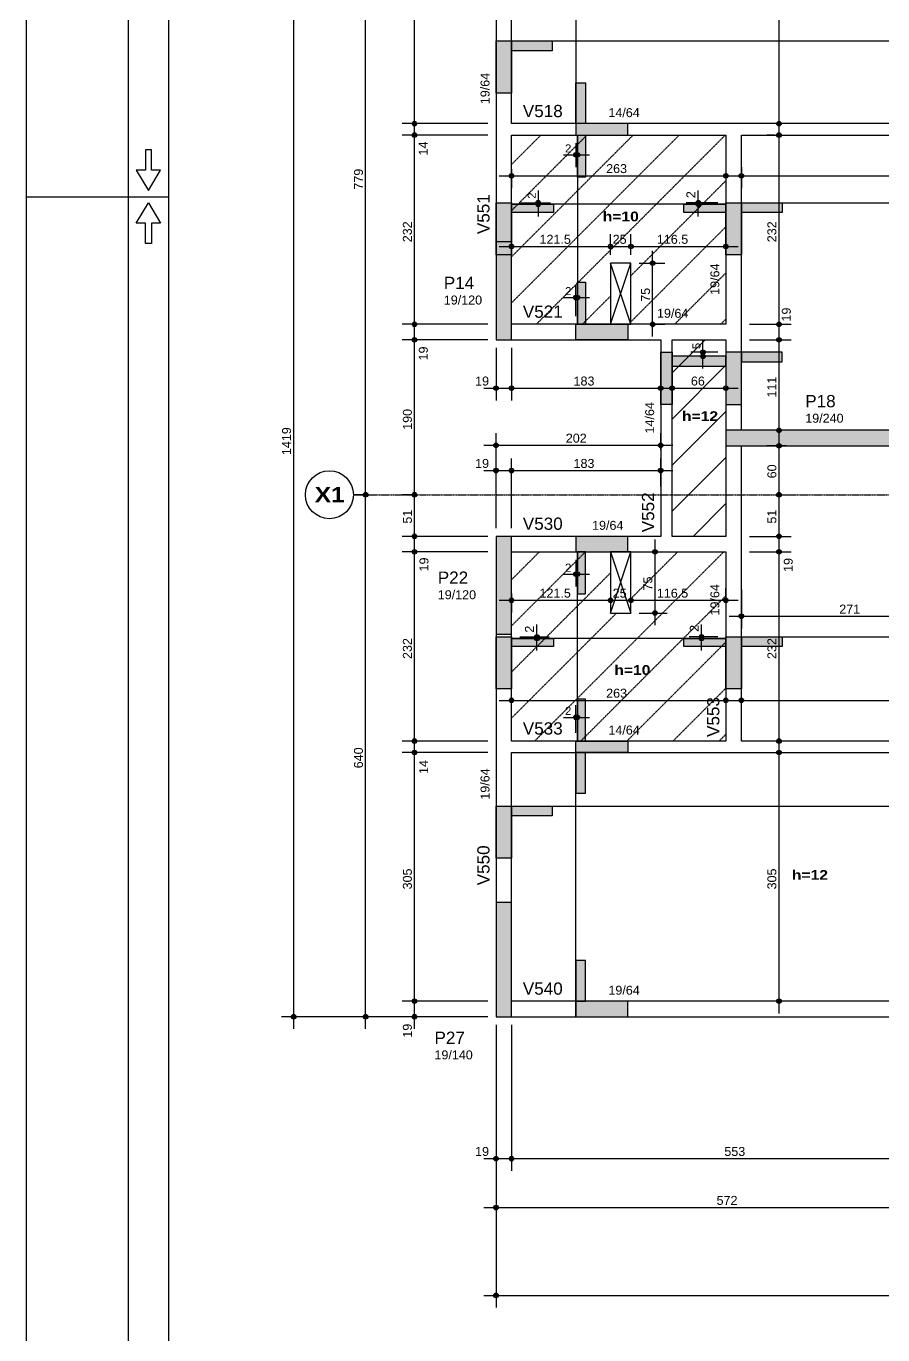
# Model space of a CAD drawing. Extents: x 0 to 7795, y 0 to 4205.
# Drawn here: x 0 to 1051, y 1577 to 3182 of the extents above; entities that cross this region are included whole.
import ezdxf

# ---------------------------------------------------------------- set-up
doc = ezdxf.new("R2010")
doc.units = 0
doc.header["$MEASUREMENT"] = 0
doc.linetypes.add('ESTILO_TQS_0001', pattern=[1, 0.7, -0.3])
doc.linetypes.add('ESTILO_TQS_0007', pattern=[2.1, 1.5, -0.2, 0.2, -0.2])
for name, color, linetype in [('MTH-179', 1, 'CONTINUOUS'), ('MTH-230', 1, 'CONTINUOUS'), ('MTH-COTAS7', 31, 'CONTINUOUS'), ('MTH-DIM-PILAR', 3, 'CONTINUOUS'), ('MTH-DIM-VIGA', 3, 'CONTINUOUS'), ('MTH-EIXO-214', 4, 'CONTINUOUS'), ('MTH-EIXO-215', 1, 'CONTINUOUS'), ('MTH-FACE-VIGA', 7, 'CONTINUOUS'), ('MTH-LINHA-SEÇÃO', 16, 'CONTINUOUS'), ('MTH-MARGEM', 5, 'CONTINUOUS'), ('MTH-PILAR-SEGUE', 5, 'CONTINUOUS'), ('MTH-SIMB_COTA', 3, 'CONTINUOUS'), ('MTH-SOMBRA21', 150, 'CONTINUOUS'), ('MTH-SOMBRA25', 253, 'CONTINUOUS'), ('MTH-TIT1-VIGA', 5, 'CONTINUOUS'), ('MTH-TRACEJADO-216', 1, 'CONTINUOUS'), ('MTH-TXT-NEGRITO', 5, 'CONTINUOUS')]:
    doc.layers.add(name, color=color, linetype=linetype)
doc.styles.add('TQS_ARIAL', font='arial.ttf')
doc.styles.add('TQS_ARIAL_BLACK', font='ariblk.ttf')

msp = doc.modelspace()

# ---------------------------------------------------------------- linework, layer by layer
at = {"layer": 'MTH-179', "linetype": 'Continuous'}
for p, q in [((0.004008, 4204.998269), (0.004008, -0.002219)), ((125.004016, 4204.998269), (125.004016, -0.002219)), ((0.004008, 2972.497781), (175.004008, 2972.497781))]:
    msp.add_line(p, q, dxfattribs=at)
for points in [[(150.004008, 2979.997781), (165.004008, 3004.997781), (153.754008, 3004.997781), (153.754008, 3029.997781), (146.254008, 3029.997781), (146.254008, 3004.997781), (135.004008, 3004.997781), (150.004008, 2979.997781)], [(150.004008, 2964.997781), (165.004008, 2939.997781), (153.754008, 2939.997781), (153.754008, 2914.997781), (146.254008, 2914.997781), (146.254008, 2939.997781), (135.004008, 2939.997781), (150.004008, 2964.997781)]]:
    msp.add_lwpolyline(points, dxfattribs=at)
at = {"layer": 'MTH-230', "linetype": 'Continuous'}
for p, q in [((717.011355, 2816.135497), (742.011369, 2891.135495)), ((742.011369, 2816.135497), (717.011355, 2891.135495)), ((717.011301, 2537.135601), (742.011301, 2462.135601)), ((717.011301, 2462.135601), (742.011301, 2537.135601))]:
    msp.add_line(p, q, dxfattribs=at)
msp.add_circle((372.092488, 2607.135465), 29.418879, dxfattribs=at)
at = {"layer": 'MTH-COTAS7', "linetype": 'Continuous'}
for p, q in [((328.265627, 1952.135502), (328.265627, 3401.1355)), ((416.511366, 2592.135465), (416.511366, 3401.1355)), ((476.511366, 3047.1355), (476.511366, 3382.135501)), ((923.725846, 3047.1355), (923.725846, 3382.135501)), ((476.511366, 3033.1355), (476.511366, 3077.1355)), ((566.511366, 3062.1355), (461.511366, 3062.1355)), ((566.511366, 3062.1355), (461.511366, 3062.1355)), ((476.511366, 2801.135501), (476.511366, 3063.1355)), ((930.829423, 3062.1355), (908.725846, 3062.1355)), ((923.725846, 2801.135501), (923.725846, 3063.1355)), ((566.511366, 3048.1355), (461.511366, 3048.1355)), ((566.511366, 3048.1355), (461.511366, 3048.1355)), ((674.386366, 3038.1355), (674.386366, 3008.854269)), ((676.386366, 3038.1355), (676.386366, 3008.854269)), ((918.511368, 3048.1355), (908.725846, 3048.1355)), ((659.386366, 3023.854269), (691.386366, 3023.854269)), ((595.511366, 3006.466869), (595.511366, 2983.232143)), ((858.51137, 3005.209208), (858.51137, 2983.232143)), ((877.51137, 3008.911184), (877.51137, 2983.232143)), ((580.511366, 2998.232143), (873.51137, 2998.232143)), ((862.51137, 2998.232143), (1271.506838, 2998.232143)), ((628.256364, 2980.230509), (628.256364, 2948.230509)), ((824.715256, 2948.230509), (824.715256, 2980.230509)), ((605.511366, 2965.230509), (643.256364, 2965.230509)), ((605.511366, 2963.230509), (643.256364, 2963.230509)), ((848.51137, 2965.230509), (809.715256, 2965.230509)), ((848.51137, 2963.230509), (809.715256, 2963.230509)), ((595.511366, 2890.565791), (595.511366, 2926.533561)), ((717.011355, 2901.135495), (717.011355, 2926.533561)), ((717.011355, 2901.135495), (717.011355, 2926.533561)), ((742.011369, 2901.135495), (742.011369, 2926.533561)), ((742.011369, 2901.135495), (742.011369, 2926.533561)), ((858.51137, 2911.230509), (858.51137, 2926.533561)), ((580.511366, 2911.533561), (732.011355, 2911.533561)), ((702.011355, 2911.533561), (757.011369, 2911.533561)), ((727.011369, 2911.533561), (873.51137, 2911.533561)), ((768.627084, 2801.135501), (768.627084, 2906.135495)), ((752.011369, 2891.135495), (783.627084, 2891.135495)), ((674.386366, 2826.135501), (674.386366, 2863.880498)), ((676.386366, 2826.135501), (676.386366, 2863.880498)), ((659.386366, 2848.880498), (691.386366, 2848.880498)), ((476.511366, 2782.135501), (476.511366, 2831.135501)), ((923.725846, 2782.135501), (923.725846, 2831.135501)), ((566.511366, 2816.135501), (461.511366, 2816.135501)), ((566.511366, 2816.135501), (461.511366, 2816.135501)), ((476.511366, 2592.135465), (476.511366, 2812.135501)), ((769.499742, 2816.135501), (783.627084, 2816.135501)), ((887.51137, 2816.135501), (938.725846, 2816.135501)), ((887.51137, 2816.135501), (938.725846, 2816.135501)), ((923.725846, 2671.135503), (923.725846, 2812.135501)), ((566.511366, 2797.135501), (461.511366, 2797.135501)), ((566.511366, 2797.135501), (461.511366, 2797.135501)), ((830.361343, 2761.912697), (830.361343, 2796.912697)), ((887.51137, 2797.135501), (938.725846, 2797.135501)), ((887.51137, 2797.135501), (938.725846, 2797.135501)), ((576.511366, 2787.135501), (576.511366, 2722.75702)), ((595.511366, 2787.135501), (595.511366, 2722.75702)), ((595.511366, 2777.135501), (595.511366, 2722.75702)), ((848.511371, 2781.912697), (815.361343, 2781.912697)), ((848.511371, 2776.912697), (815.361343, 2776.912697)), ((778.511366, 2764.81614), (778.511366, 2722.75702)), ((561.511366, 2737.75702), (610.511366, 2737.75702)), ((580.511366, 2737.75702), (793.511366, 2737.75702)), ((777.511366, 2737.75702), (873.51137, 2737.75702)), ((792.511366, 2740.018856), (792.511366, 2722.75702)), ((858.51137, 2737.846859), (858.51137, 2722.75702)), ((576.511366, 2576.135501), (576.511366, 2682.734436)), ((778.511366, 2661.744112), (778.511366, 2682.734436)), ((932.445844, 2686.135503), (908.725846, 2686.135503)), ((923.725846, 2592.135465), (923.725846, 2682.135503)), ((561.511366, 2667.734436), (793.511366, 2667.734436)), ((932.279782, 2667.135503), (908.725846, 2667.135503)), ((576.511366, 2566.135501), (576.511366, 2651.744112)), ((595.511366, 2566.135501), (595.511366, 2651.744112)), ((595.511366, 2576.135501), (595.511366, 2651.744112)), ((778.511366, 2617.135465), (778.511366, 2651.744112)), ((561.511366, 2636.744112), (610.511366, 2636.744112)), ((580.511366, 2636.744112), (793.511366, 2636.744112)), ((416.511366, 1952.135502), (416.511366, 2622.135465)), ((476.511366, 2541.135501), (476.511366, 2622.135465)), ((923.725846, 2541.135501), (923.725846, 2622.135465)), ((414.290265, 2607.135465), (401.511366, 2607.135465)), ((415.263329, 2607.135465), (401.511366, 2607.135465)), ((475.263329, 2607.135465), (461.511366, 2607.135465)), ((475.263329, 2607.135465), (461.511366, 2607.135465)), ((920.849587, 2607.135465), (938.725846, 2607.135465)), ((920.849587, 2607.135465), (938.725846, 2607.135465)), ((476.511366, 2522.135501), (476.511366, 2571.135501)), ((923.725846, 2522.135501), (923.725846, 2571.135501)), ((566.511366, 2556.135501), (461.511366, 2556.135501)), ((566.511366, 2556.135501), (461.511366, 2556.135501)), ((476.511366, 2290.135499), (476.511366, 2552.135501)), ((771.572655, 2447.135601), (771.572655, 2552.135501)), ((887.51137, 2556.135501), (938.725846, 2556.135501)), ((887.51137, 2556.135501), (938.725846, 2556.135501)), ((923.725846, 2290.135499), (923.725846, 2552.135501)), ((566.511366, 2537.135501), (461.511366, 2537.135501)), ((566.511366, 2537.135501), (461.511366, 2537.135501)), ((752.011301, 2537.135501), (786.572655, 2537.135501)), ((887.51137, 2537.135501), (938.725846, 2537.135501)), ((887.51137, 2537.135501), (938.725846, 2537.135501)), ((674.386366, 2527.135501), (674.386366, 2494.779492)), ((676.386366, 2527.135501), (676.386366, 2494.779492)), ((659.386366, 2509.779492), (691.386366, 2509.779492)), ((717.011301, 2489.635601), (717.011301, 2462.703792)), ((717.011301, 2489.635601), (717.011301, 2462.703792)), ((742.011301, 2472.135601), (742.011301, 2492.703792)), ((742.011301, 2472.135601), (742.011301, 2492.703792)), ((858.51137, 2481.441871), (858.51137, 2492.703792)), ((877.51137, 2490.948344), (877.51137, 2443.127822)), ((580.511366, 2477.703792), (732.011301, 2477.703792)), ((595.511366, 2486.135501), (595.511366, 2462.703792)), ((702.011301, 2477.703792), (757.011301, 2477.703792)), ((727.011301, 2477.703792), (873.51137, 2477.703792)), ((752.011301, 2462.135601), (786.572655, 2462.135601)), ((862.51137, 2458.127822), (1163.511366, 2458.127822)), ((626.751046, 2415.991494), (626.751046, 2447.991494)), ((828.608639, 2415.991494), (828.608639, 2447.991494)), ((605.511366, 2432.991494), (641.751046, 2432.991494)), ((605.511366, 2430.991494), (641.751046, 2430.991494)), ((848.51137, 2432.991494), (813.608639, 2432.991494)), ((848.51137, 2430.991494), (813.608639, 2430.991494)), ((877.51137, 2342.805129), (877.51137, 2370.038858)), ((580.511366, 2355.038858), (873.51137, 2355.038858)), ((674.386366, 2315.135501), (674.386366, 2349.166273)), ((676.386366, 2315.135501), (676.386366, 2349.166273)), ((862.51137, 2355.038858), (1271.506838, 2355.038858)), ((659.386366, 2334.166273), (691.386366, 2334.166273)), ((476.511366, 2276.135499), (476.511366, 2320.135499)), ((566.511366, 2305.135499), (461.511366, 2305.135499)), ((566.511366, 2305.135499), (461.511366, 2305.135499)), ((476.511366, 1971.135501), (476.511366, 2306.135499)), ((932.234562, 2305.135499), (908.725846, 2305.135499)), ((923.725846, 1971.135501), (923.725846, 2306.135499)), ((566.511366, 2291.135499), (461.511366, 2291.135499)), ((566.511366, 2291.135499), (461.511366, 2291.135499)), ((476.511366, 1952.135502), (476.511366, 2001.135501)), ((566.511366, 1986.135501), (461.511366, 1986.135501)), ((566.511366, 1986.135501), (461.511366, 1986.135501)), ((566.511366, 1967.135502), (313.265627, 1967.135502)), ((566.511366, 1967.135502), (401.511366, 1967.135502)), ((566.511366, 1967.135502), (461.511366, 1967.135502)), ((576.511366, 1957.135502), (576.511366, 1778.135501)), ((576.511366, 1957.135502), (576.511366, 1718.135501)), ((576.511366, 1947.135502), (576.511366, 1610.451785)), ((595.511366, 1957.135502), (595.511366, 1778.135501)), ((595.511366, 1957.135501), (595.511366, 1778.135501)), ((561.511366, 1793.135501), (610.511366, 1793.135501)), ((580.511366, 1793.135501), (1163.511366, 1793.135501)), ((561.511366, 1733.135501), (1163.511366, 1733.135501)), ((561.511366, 1625.451785), (5343.511366, 1625.451785))]:
    msp.add_line(p, q, dxfattribs=at)
at = {"layer": 'MTH-EIXO-214', "linetype": 'ESTILO_TQS_0007'}
msp.add_line((401.511366, 2607.135465), (5503.511366, 2607.135465), dxfattribs=at)
at = {"layer": 'MTH-EIXO-215', "linetype": 'Continuous'}
for p, q in [((792.511366, 2756.539504), (833.107363, 2797.135501)), ((792.511366, 2699.970961), (858.51137, 2765.970965)), ((792.511366, 2643.402419), (858.51137, 2709.402423)), ((792.511366, 2586.833876), (858.51137, 2652.83388)), ((818.381533, 2556.135501), (858.51137, 2596.265338))]:
    msp.add_line(p, q, dxfattribs=at)
at = {"layer": 'MTH-FACE-VIGA', "linetype": 'Continuous'}
for points in [[(576.511366, 3246.1355), (576.511366, 3055.1355)], [(595.511366, 3062.1355), (595.511366, 3246.1355)], [(576.511366, 3055.1355), (576.511366, 2917.135501)], [(1256.506838, 3062.1355), (595.511366, 3062.1355)], [(595.511366, 2917.135501), (595.511366, 3048.1355)], [(595.511366, 3048.1355), (858.51137, 3048.1355)], [(858.51137, 3048.1355), (858.51137, 2816.135501)], [(877.51137, 2806.635501), (877.51137, 3048.1355)], [(877.51137, 3048.1355), (979.511366, 3048.1355)], [(979.511366, 3048.1355), (1275.506838, 3048.1355)], [(717.011355, 2816.135497), (742.011369, 2816.135497), (742.011369, 2891.135495), (717.011355, 2891.135495), (717.011355, 2816.135497)], [(785.511366, 2816.135501), (595.511366, 2816.135501)], [(858.51137, 2816.135501), (785.511366, 2816.135501)], [(595.511366, 2797.135501), (778.511366, 2797.135501)], [(778.511366, 2797.135501), (778.511366, 2556.135501)], [(792.511366, 2797.135501), (858.51137, 2797.135501)], [(792.511366, 2556.135501), (792.511366, 2797.135501)], [(858.51137, 2797.135501), (858.51137, 2686.135503)], [(877.51137, 2686.135503), (877.51137, 2806.635501)], [(858.51137, 2667.135503), (858.51137, 2556.135501)], [(877.51137, 2546.635501), (877.51137, 2667.135503)], [(778.511366, 2556.135501), (595.511366, 2556.135501)], [(858.51137, 2556.135501), (792.511366, 2556.135501)], [(595.511366, 2537.135501), (785.511366, 2537.135501)], [(717.011301, 2537.135601), (717.011301, 2462.135601), (742.011301, 2462.135601), (742.011301, 2537.135601), (717.011301, 2537.135601)], [(785.511366, 2537.135501), (858.51137, 2537.135501)], [(858.51137, 2537.135501), (858.51137, 2305.135499)], [(877.51137, 2305.135499), (877.51137, 2546.635501)], [(576.511366, 2436.135501), (576.511366, 2298.135499)], [(595.511366, 2305.135499), (595.511366, 2436.135501)], [(576.511366, 2298.135499), (576.511366, 2107.135502)], [(858.51137, 2305.135499), (595.511366, 2305.135499)], [(979.511366, 2305.135499), (877.51137, 2305.135499)], [(1275.506838, 2305.135499), (979.511366, 2305.135499)], [(595.511366, 2107.135502), (595.511366, 2291.135499)], [(595.511366, 2291.135499), (1256.506838, 2291.135499)], [(1256.506838, 1986.135501), (595.511366, 1986.135501)], [(595.511366, 1967.135501), (979.511366, 1967.135501)], [(979.511366, 1967.135501), (1256.511366, 1967.135501)]]:
    msp.add_lwpolyline(points, dxfattribs=at)
at = {"layer": 'MTH-LINHA-SEÇÃO', "linetype": 'Continuous'}
for p, q in [((674.386366, 3386.135501), (674.386366, 3048.1355)), ((576.511366, 3163.511837), (1550.51056, 3163.511837)), ((676.386366, 3048.1355), (676.386366, 2816.135501)), ((858.51137, 2963.230509), (595.511366, 2963.230509)), ((858.51137, 2965.230509), (1600.51056, 2965.230509)), ((676.386366, 2305.135501), (676.386366, 2537.135501)), ((858.51137, 2430.991494), (595.511366, 2430.991494)), ((858.51137, 2432.991494), (1600.51056, 2432.991494)), ((674.386366, 1967.135501), (674.386366, 2305.135501)), ((576.511366, 2225.492328), (1550.51056, 2225.492328))]:
    msp.add_line(p, q, dxfattribs=at)
for points in [[(576.511366, 3163.511837), (595.511366, 3163.511837), (595.511366, 3099.511837), (576.511366, 3099.511837), (576.511366, 3163.511837)], [(595.511366, 3163.511837), (645.511366, 3163.511837), (645.511366, 3151.511837), (595.511366, 3151.511837), (595.511366, 3163.511837)], [(674.386366, 3062.1355), (674.386366, 3112.1355), (686.386366, 3112.1355), (686.386366, 3062.1355), (674.386366, 3062.1355)], [(738.386366, 3062.1355), (674.386366, 3062.1355), (674.386366, 3048.1355), (738.386366, 3048.1355), (738.386366, 3062.1355)], [(676.386366, 2996.6355), (676.386366, 3048.1355), (686.386366, 3048.1355), (686.386366, 2996.6355), (676.386366, 2996.6355)], [(576.511366, 2965.230509), (595.511366, 2965.230509), (595.511366, 2901.230509), (576.511366, 2901.230509), (576.511366, 2965.230509)], [(595.511366, 2963.230509), (647.011366, 2963.230509), (647.011366, 2953.230509), (595.511366, 2953.230509), (595.511366, 2963.230509)], [(807.01137, 2963.230509), (858.51137, 2963.230509), (858.51137, 2953.230509), (807.01137, 2953.230509), (807.01137, 2963.230509)], [(858.51137, 2965.230509), (877.51137, 2965.230509), (877.51137, 2901.230509), (858.51137, 2901.230509), (858.51137, 2965.230509)], [(877.51137, 2965.230509), (927.51137, 2965.230509), (927.51137, 2953.230509), (877.51137, 2953.230509), (877.51137, 2965.230509)], [(676.386366, 2816.135501), (676.386366, 2867.635501), (686.386366, 2867.635501), (686.386366, 2816.135501), (676.386366, 2816.135501)], [(674.386366, 2797.135501), (674.386366, 2816.135501), (738.386366, 2816.135501), (738.386366, 2797.135501), (674.386366, 2797.135501)], [(778.511371, 2717.912697), (778.511371, 2781.912697), (792.511371, 2781.912697), (792.511371, 2717.912697), (778.511371, 2717.912697)], [(858.511371, 2776.912697), (792.511371, 2776.912697), (792.511371, 2764.912697), (858.511371, 2764.912697), (858.511371, 2776.912697)], [(877.511371, 2781.912697), (858.511371, 2781.912697), (858.511371, 2717.912697), (877.511371, 2717.912697), (877.511371, 2781.912697)], [(927.511371, 2781.912697), (877.511371, 2781.912697), (877.511371, 2769.912697), (927.511371, 2769.912697), (927.511371, 2781.912697)], [(674.386366, 2556.135501), (674.386366, 2537.135501), (738.386366, 2537.135501), (738.386366, 2556.135501), (674.386366, 2556.135501)], [(676.386366, 2537.135501), (676.386366, 2485.635501), (686.386366, 2485.635501), (686.386366, 2537.135501), (676.386366, 2537.135501)], [(576.511366, 2432.991494), (595.511366, 2432.991494), (595.511366, 2368.991494), (576.511366, 2368.991494), (576.511366, 2432.991494)], [(595.511366, 2430.991494), (647.011366, 2430.991494), (647.011366, 2420.991494), (595.511366, 2420.991494), (595.511366, 2430.991494)], [(807.01137, 2430.991494), (858.51137, 2430.991494), (858.51137, 2420.991494), (807.01137, 2420.991494), (807.01137, 2430.991494)], [(858.51137, 2432.991494), (877.51137, 2432.991494), (877.51137, 2368.991494), (858.51137, 2368.991494), (858.51137, 2432.991494)], [(877.51137, 2432.991494), (927.51137, 2432.991494), (927.51137, 2420.991494), (877.51137, 2420.991494), (877.51137, 2432.991494)], [(676.386366, 2356.635501), (676.386366, 2305.135501), (686.386366, 2305.135501), (686.386366, 2356.635501), (676.386366, 2356.635501)], [(738.386366, 2291.135501), (674.386366, 2291.135501), (674.386366, 2305.135501), (738.386366, 2305.135501), (738.386366, 2291.135501)], [(674.386366, 2291.135501), (674.386366, 2241.135501), (686.386366, 2241.135501), (686.386366, 2291.135501), (674.386366, 2291.135501)], [(576.511366, 2225.492328), (595.511366, 2225.492328), (595.511366, 2161.492328), (576.511366, 2161.492328), (576.511366, 2225.492328)], [(595.511366, 2225.492328), (645.511366, 2225.492328), (645.511366, 2213.492328), (595.511366, 2213.492328), (595.511366, 2225.492328)], [(674.386366, 2036.135501), (674.386366, 1986.135501), (686.386366, 1986.135501), (686.386366, 2036.135501), (674.386366, 2036.135501)], [(674.386366, 1986.135501), (674.386366, 1967.135501), (738.386366, 1967.135501), (738.386366, 1986.135501), (674.386366, 1986.135501)]]:
    msp.add_lwpolyline(points, dxfattribs=at)
at = {"layer": 'MTH-MARGEM', "linetype": 'Continuous'}
msp.add_line((175.004008, 49.997735), (175.004008, 4154.998269), dxfattribs=at)
at = {"layer": 'MTH-PILAR-SEGUE', "linetype": 'Continuous'}
for points in [[(576.511366, 2797.135501), (595.511366, 2797.135501), (595.511366, 2917.135501), (576.511366, 2917.135501), (576.511366, 2797.135501)], [(1098.511366, 2667.135503), (1098.511366, 2686.135503), (858.511366, 2686.135503), (858.511366, 2667.135503), (1098.511366, 2667.135503)], [(576.511366, 2436.135501), (595.511366, 2436.135501), (595.511366, 2556.135501), (576.511366, 2556.135501), (576.511366, 2436.135501)], [(576.511366, 1967.135502), (595.511366, 1967.135502), (595.511366, 2107.135502), (576.511366, 2107.135502), (576.511366, 1967.135502)]]:
    msp.add_lwpolyline(points, dxfattribs=at)
at = {"layer": 'MTH-SIMB_COTA', "linetype": 'Continuous'}
for centre, radius in [((476.511366, 3062.1355), 2.8), ((476.511366, 3062.1355), 2.8), ((923.725846, 3062.1355), 2.8), ((476.511366, 3048.1355), 2.8), ((476.511366, 3048.1355), 2.8), ((476.511366, 3062.1355), 1.4), ((476.511366, 3062.1355), 1.4), ((476.511366, 3048.1355), 1.4), ((476.511366, 3048.1355), 1.4), ((923.725846, 3048.1355), 2.8), ((923.725846, 3062.1355), 1.4), ((923.725846, 3048.1355), 1.4), ((674.386366, 3023.854269), 2.8), ((674.386366, 3023.854269), 1.4), ((676.386366, 3023.854269), 2.8), ((676.386366, 3023.854269), 1.4), ((595.511366, 2998.232143), 2.8), ((858.51137, 2998.232143), 2.8), ((877.51137, 2998.232143), 2.8), ((595.511366, 2998.232143), 1.4), ((858.51137, 2998.232143), 1.4), ((877.51137, 2998.232143), 1.4), ((628.256364, 2965.230509), 2.8), ((628.256364, 2963.230509), 2.8), ((628.256364, 2965.230509), 1.4), ((628.256364, 2963.230509), 1.4), ((824.715256, 2965.230509), 2.8), ((824.715256, 2963.230509), 2.8), ((824.715256, 2965.230509), 1.4), ((824.715256, 2963.230509), 1.4), ((595.511366, 2911.533561), 2.8), ((595.511366, 2911.533561), 1.4), ((717.011355, 2911.533561), 2.8), ((717.011355, 2911.533561), 2.8), ((717.011355, 2911.533561), 1.4), ((717.011355, 2911.533561), 1.4), ((742.011369, 2911.533561), 2.8), ((742.011369, 2911.533561), 2.8), ((742.011369, 2911.533561), 1.4), ((742.011369, 2911.533561), 1.4), ((858.51137, 2911.533561), 2.8), ((858.51137, 2911.533561), 1.4), ((768.627084, 2891.135495), 2.8), ((768.627084, 2891.135495), 1.4), ((674.386366, 2848.880498), 2.8), ((674.386366, 2848.880498), 1.4), ((676.386366, 2848.880498), 2.8), ((676.386366, 2848.880498), 1.4), ((476.511366, 2816.135501), 2.8), ((476.511366, 2816.135501), 2.8), ((476.511366, 2816.135501), 1.4), ((476.511366, 2816.135501), 1.4), ((768.627084, 2816.135501), 2.8), ((768.627084, 2816.135501), 1.4), ((923.725846, 2816.135501), 2.8), ((923.725846, 2816.135501), 2.8), ((923.725846, 2816.135501), 1.4), ((923.725846, 2816.135501), 1.4), ((476.511366, 2797.135501), 2.8), ((476.511366, 2797.135501), 2.8), ((476.511366, 2797.135501), 1.4), ((476.511366, 2797.135501), 1.4), ((923.725846, 2797.135501), 2.8), ((923.725846, 2797.135501), 2.8), ((923.725846, 2797.135501), 1.4), ((923.725846, 2797.135501), 1.4), ((830.361343, 2781.912697), 2.8), ((830.361343, 2776.912697), 2.8), ((830.361343, 2781.912697), 1.4), ((830.361343, 2776.912697), 1.4), ((576.511366, 2737.75702), 2.8), ((576.511366, 2737.75702), 1.4), ((595.511366, 2737.75702), 2.8), ((595.511366, 2737.75702), 2.8), ((595.511366, 2737.75702), 1.4), ((595.511366, 2737.75702), 1.4), ((778.511366, 2737.75702), 2.8), ((778.511366, 2737.75702), 1.4), ((792.511366, 2737.75702), 2.8), ((792.511366, 2737.75702), 1.4), ((858.51137, 2737.75702), 2.8), ((858.51137, 2737.75702), 1.4), ((923.725846, 2686.135503), 2.8), ((923.725846, 2686.135503), 1.4), ((576.511366, 2667.734436), 2.8), ((576.511366, 2667.734436), 1.4), ((778.511366, 2667.734436), 2.8), ((778.511366, 2667.734436), 1.4), ((923.725846, 2667.135503), 2.8), ((923.725846, 2667.135503), 1.4), ((576.511366, 2636.744112), 2.8), ((576.511366, 2636.744112), 1.4), ((595.511366, 2636.744112), 2.8), ((595.511366, 2636.744112), 2.8), ((595.511366, 2636.744112), 1.4), ((595.511366, 2636.744112), 1.4), ((778.511366, 2636.744112), 2.8), ((778.511366, 2636.744112), 1.4), ((416.511366, 2607.135465), 2.8), ((416.511366, 2607.135465), 2.8), ((416.511366, 2607.135465), 1.4), ((416.511366, 2607.135465), 1.4), ((476.511366, 2607.135465), 2.8), ((476.511366, 2607.135465), 2.8), ((476.511366, 2607.135465), 1.4), ((476.511366, 2607.135465), 1.4), ((923.725846, 2607.135465), 2.8), ((923.725846, 2607.135465), 2.8), ((923.725846, 2607.135465), 1.4), ((923.725846, 2607.135465), 1.4), ((476.511366, 2556.135501), 2.8), ((476.511366, 2556.135501), 2.8), ((476.511366, 2556.135501), 1.4), ((476.511366, 2556.135501), 1.4), ((923.725846, 2556.135501), 2.8), ((923.725846, 2556.135501), 2.8), ((923.725846, 2556.135501), 1.4), ((923.725846, 2556.135501), 1.4), ((476.511366, 2537.135501), 2.8), ((476.511366, 2537.135501), 2.8), ((476.511366, 2537.135501), 1.4), ((476.511366, 2537.135501), 1.4), ((771.572655, 2537.135501), 2.8), ((771.572655, 2537.135501), 1.4), ((923.725846, 2537.135501), 2.8), ((923.725846, 2537.135501), 2.8), ((923.725846, 2537.135501), 1.4), ((923.725846, 2537.135501), 1.4), ((674.386366, 2509.779492), 2.8), ((674.386366, 2509.779492), 1.4), ((676.386366, 2509.779492), 2.8), ((676.386366, 2509.779492), 1.4), ((595.511366, 2477.703792), 2.8), ((595.511366, 2477.703792), 1.4), ((717.011301, 2477.703792), 2.8), ((717.011301, 2477.703792), 2.8), ((717.011301, 2477.703792), 1.4), ((717.011301, 2477.703792), 1.4), ((742.011301, 2477.703792), 2.8), ((742.011301, 2477.703792), 2.8), ((742.011301, 2477.703792), 1.4), ((742.011301, 2477.703792), 1.4), ((858.51137, 2477.703792), 2.8), ((858.51137, 2477.703792), 1.4), ((771.572655, 2462.135601), 2.8), ((771.572655, 2462.135601), 1.4), ((877.51137, 2458.127822), 2.8), ((877.51137, 2458.127822), 1.4), ((626.751046, 2432.991494), 2.8), ((626.751046, 2430.991494), 2.8), ((626.751046, 2432.991494), 1.4), ((626.751046, 2430.991494), 1.4), ((828.608639, 2432.991494), 2.8), ((828.608639, 2430.991494), 2.8), ((828.608639, 2432.991494), 1.4), ((828.608639, 2430.991494), 1.4), ((595.511366, 2355.038858), 2.8), ((595.511366, 2355.038858), 1.4), ((858.51137, 2355.038858), 2.8), ((858.51137, 2355.038858), 1.4), ((877.51137, 2355.038858), 2.8), ((877.51137, 2355.038858), 1.4), ((674.386366, 2334.166273), 2.8), ((674.386366, 2334.166273), 1.4), ((676.386366, 2334.166273), 2.8), ((676.386366, 2334.166273), 1.4), ((476.511366, 2305.135499), 2.8), ((476.511366, 2305.135499), 2.8), ((476.511366, 2305.135499), 1.4), ((476.511366, 2305.135499), 1.4), ((923.725846, 2305.135499), 2.8), ((923.725846, 2305.135499), 1.4), ((476.511366, 2291.135499), 2.8), ((476.511366, 2291.135499), 2.8), ((476.511366, 2291.135499), 1.4), ((476.511366, 2291.135499), 1.4), ((923.725846, 2291.135499), 2.8), ((923.725846, 2291.135499), 1.4), ((476.511366, 1986.135501), 2.8), ((476.511366, 1986.135501), 2.8), ((476.511366, 1986.135501), 1.4), ((476.511366, 1986.135501), 1.4), ((923.725846, 1986.135501), 2.8), ((923.725846, 1986.135501), 1.4), ((328.265627, 1967.135502), 2.8), ((328.265627, 1967.135502), 1.4), ((416.511366, 1967.135502), 2.8), ((416.511366, 1967.135502), 1.4), ((476.511366, 1967.135502), 2.8), ((476.511366, 1967.135502), 1.4), ((576.511366, 1793.135501), 2.8), ((576.511366, 1793.135501), 1.4), ((595.511366, 1793.135501), 2.8), ((595.511366, 1793.135501), 2.8), ((595.511366, 1793.135501), 1.4), ((595.511366, 1793.135501), 1.4), ((576.511366, 1733.135501), 2.8), ((576.511366, 1733.135501), 1.4), ((576.511366, 1625.451785), 2.8), ((576.511366, 1625.451785), 1.4)]:
    msp.add_circle(centre, radius, dxfattribs=at)
at = {"layer": 'MTH-SOMBRA21', "linetype": 'Continuous'}
for points in [[(576.511366, 3163.511837), (595.511366, 3163.511837), (595.511366, 3099.511837)], [(576.511366, 3163.511837), (595.511366, 3099.511837), (576.511366, 3099.511837)], [(576.511366, 3163.511837), (576.511366, 3099.511837), (576.511366, 3163.511837)], [(595.511366, 3163.511837), (645.511366, 3163.511837), (645.511366, 3151.511837)], [(595.511366, 3163.511837), (645.511366, 3151.511837), (595.511366, 3151.511837)], [(595.511366, 3163.511837), (595.511366, 3151.511837), (595.511366, 3163.511837)], [(674.386366, 3062.1355), (674.386366, 3112.1355), (686.386366, 3112.1355)], [(674.386366, 3062.1355), (686.386366, 3112.1355), (686.386366, 3062.1355)], [(674.386366, 3062.1355), (686.386366, 3062.1355), (674.386366, 3062.1355)], [(738.386366, 3062.1355), (674.386366, 3062.1355), (674.386366, 3048.1355)], [(738.386366, 3062.1355), (674.386366, 3048.1355), (738.386366, 3048.1355)], [(738.386366, 3062.1355), (738.386366, 3048.1355), (738.386366, 3062.1355)], [(676.386366, 2996.6355), (676.386366, 3048.1355), (686.386366, 3048.1355)], [(676.386366, 2996.6355), (686.386366, 3048.1355), (686.386366, 2996.6355)], [(676.386366, 2996.6355), (686.386366, 2996.6355), (676.386366, 2996.6355)], [(576.511366, 2965.230509), (595.511366, 2965.230509), (595.511366, 2901.230509)], [(576.511366, 2965.230509), (595.511366, 2901.230509), (576.511366, 2901.230509)], [(576.511366, 2965.230509), (576.511366, 2901.230509), (576.511366, 2965.230509)], [(595.511366, 2963.230509), (647.011366, 2963.230509), (647.011366, 2953.230509)], [(595.511366, 2963.230509), (647.011366, 2953.230509), (595.511366, 2953.230509)], [(595.511366, 2963.230509), (595.511366, 2953.230509), (595.511366, 2963.230509)], [(807.01137, 2963.230509), (858.51137, 2963.230509), (858.51137, 2953.230509)], [(807.01137, 2963.230509), (858.51137, 2953.230509), (807.01137, 2953.230509)], [(807.01137, 2963.230509), (807.01137, 2953.230509), (807.01137, 2963.230509)], [(858.51137, 2965.230509), (877.51137, 2965.230509), (877.51137, 2901.230509)], [(858.51137, 2965.230509), (877.51137, 2901.230509), (858.51137, 2901.230509)], [(858.51137, 2965.230509), (858.51137, 2901.230509), (858.51137, 2965.230509)], [(877.51137, 2965.230509), (927.51137, 2965.230509), (927.51137, 2953.230509)], [(877.51137, 2965.230509), (927.51137, 2953.230509), (877.51137, 2953.230509)], [(877.51137, 2965.230509), (877.51137, 2953.230509), (877.51137, 2965.230509)], [(676.386366, 2816.135501), (676.386366, 2867.635501), (686.386366, 2867.635501)], [(676.386366, 2816.135501), (686.386366, 2867.635501), (686.386366, 2816.135501)], [(674.386366, 2797.135501), (674.386366, 2816.135501), (738.386366, 2816.135501)], [(674.386366, 2797.135501), (738.386366, 2816.135501), (738.386366, 2797.135501)], [(676.386366, 2816.135501), (686.386366, 2816.135501), (676.386366, 2816.135501)], [(674.386366, 2797.135501), (738.386366, 2797.135501), (674.386366, 2797.135501)], [(778.511371, 2717.912697), (778.511371, 2781.912697), (792.511371, 2781.912697)], [(778.511371, 2717.912697), (792.511371, 2781.912697), (792.511371, 2717.912697)], [(858.511371, 2776.912697), (792.511371, 2776.912697), (792.511371, 2764.912697)], [(858.511371, 2776.912697), (792.511371, 2764.912697), (858.511371, 2764.912697)], [(877.511371, 2781.912697), (858.511371, 2781.912697), (858.511371, 2717.912697)], [(877.511371, 2781.912697), (858.511371, 2717.912697), (877.511371, 2717.912697)], [(858.511371, 2776.912697), (858.511371, 2764.912697), (858.511371, 2776.912697)], [(927.511371, 2781.912697), (877.511371, 2781.912697), (877.511371, 2769.912697)], [(927.511371, 2781.912697), (877.511371, 2769.912697), (927.511371, 2769.912697)], [(877.511371, 2781.912697), (877.511371, 2717.912697), (877.511371, 2781.912697)], [(927.511371, 2781.912697), (927.511371, 2769.912697), (927.511371, 2781.912697)], [(778.511371, 2717.912697), (792.511371, 2717.912697), (778.511371, 2717.912697)], [(674.386366, 2556.135501), (674.386366, 2537.135501), (738.386366, 2537.135501)], [(674.386366, 2556.135501), (738.386366, 2537.135501), (738.386366, 2556.135501)], [(674.386366, 2556.135501), (738.386366, 2556.135501), (674.386366, 2556.135501)], [(676.386366, 2537.135501), (676.386366, 2485.635501), (686.386366, 2485.635501)], [(676.386366, 2537.135501), (686.386366, 2485.635501), (686.386366, 2537.135501)], [(676.386366, 2537.135501), (686.386366, 2537.135501), (676.386366, 2537.135501)], [(576.511366, 2432.991494), (595.511366, 2432.991494), (595.511366, 2368.991494)], [(576.511366, 2432.991494), (595.511366, 2368.991494), (576.511366, 2368.991494)], [(576.511366, 2432.991494), (576.511366, 2368.991494), (576.511366, 2432.991494)], [(595.511366, 2430.991494), (647.011366, 2430.991494), (647.011366, 2420.991494)], [(595.511366, 2430.991494), (647.011366, 2420.991494), (595.511366, 2420.991494)], [(595.511366, 2430.991494), (595.511366, 2420.991494), (595.511366, 2430.991494)], [(807.01137, 2430.991494), (858.51137, 2430.991494), (858.51137, 2420.991494)], [(807.01137, 2430.991494), (858.51137, 2420.991494), (807.01137, 2420.991494)], [(807.01137, 2430.991494), (807.01137, 2420.991494), (807.01137, 2430.991494)], [(858.51137, 2432.991494), (877.51137, 2432.991494), (877.51137, 2368.991494)], [(858.51137, 2432.991494), (877.51137, 2368.991494), (858.51137, 2368.991494)], [(858.51137, 2432.991494), (858.51137, 2368.991494), (858.51137, 2432.991494)], [(877.51137, 2432.991494), (927.51137, 2432.991494), (927.51137, 2420.991494)], [(877.51137, 2432.991494), (927.51137, 2420.991494), (877.51137, 2420.991494)], [(877.51137, 2432.991494), (877.51137, 2420.991494), (877.51137, 2432.991494)], [(676.386366, 2356.635501), (676.386366, 2305.135501), (686.386366, 2305.135501)], [(676.386366, 2356.635501), (686.386366, 2305.135501), (686.386366, 2356.635501)], [(676.386366, 2356.635501), (686.386366, 2356.635501), (676.386366, 2356.635501)], [(738.386366, 2291.135501), (674.386366, 2291.135501), (674.386366, 2305.135501)], [(738.386366, 2291.135501), (674.386366, 2305.135501), (738.386366, 2305.135501)], [(738.386366, 2291.135501), (738.386366, 2305.135501), (738.386366, 2291.135501)], [(674.386366, 2291.135501), (674.386366, 2241.135501), (686.386366, 2241.135501)], [(674.386366, 2291.135501), (686.386366, 2241.135501), (686.386366, 2291.135501)], [(674.386366, 2291.135501), (686.386366, 2291.135501), (674.386366, 2291.135501)], [(576.511366, 2225.492328), (595.511366, 2225.492328), (595.511366, 2161.492328)], [(576.511366, 2225.492328), (595.511366, 2161.492328), (576.511366, 2161.492328)], [(576.511366, 2225.492328), (576.511366, 2161.492328), (576.511366, 2225.492328)], [(595.511366, 2225.492328), (645.511366, 2225.492328), (645.511366, 2213.492328)], [(595.511366, 2225.492328), (645.511366, 2213.492328), (595.511366, 2213.492328)], [(595.511366, 2225.492328), (595.511366, 2213.492328), (595.511366, 2225.492328)], [(674.386366, 2036.135501), (674.386366, 1986.135501), (686.386366, 1986.135501)], [(674.386366, 2036.135501), (686.386366, 1986.135501), (686.386366, 2036.135501)], [(674.386366, 2036.135501), (686.386366, 2036.135501), (674.386366, 2036.135501)], [(674.386366, 1986.135501), (674.386366, 1967.135501), (738.386366, 1967.135501)], [(674.386366, 1986.135501), (738.386366, 1967.135501), (738.386366, 1986.135501)], [(674.386366, 1986.135501), (738.386366, 1986.135501), (674.386366, 1986.135501)]]:
    msp.add_solid(points, dxfattribs=at)
at = {"layer": 'MTH-SOMBRA25', "linetype": 'Continuous'}
for points in [[(576.511366, 2797.135501), (595.511366, 2797.135501), (595.511366, 2917.135501)], [(576.511366, 2797.135501), (595.511366, 2917.135501), (576.511366, 2917.135501)], [(576.511366, 2797.135501), (576.511366, 2917.135501), (576.511366, 2797.135501)], [(1098.511366, 2667.135503), (1098.511366, 2686.135503), (858.511366, 2686.135503)], [(1098.511366, 2667.135503), (858.511366, 2686.135503), (858.511366, 2667.135503)], [(1098.511366, 2667.135503), (858.511366, 2667.135503), (1098.511366, 2667.135503)], [(576.511366, 2436.135501), (595.511366, 2436.135501), (595.511366, 2556.135501)], [(576.511366, 2436.135501), (595.511366, 2556.135501), (576.511366, 2556.135501)], [(576.511366, 2436.135501), (576.511366, 2556.135501), (576.511366, 2436.135501)], [(576.511366, 1967.135502), (595.511366, 1967.135502), (595.511366, 2107.135502)], [(576.511366, 1967.135502), (595.511366, 2107.135502), (576.511366, 2107.135502)], [(576.511366, 1967.135502), (576.511366, 2107.135502), (576.511366, 1967.135502)]]:
    msp.add_solid(points, dxfattribs=at)
at = {"layer": 'MTH-TRACEJADO-216', "linetype": 'ESTILO_TQS_0001'}
for p, q in [((595.511366, 2842.382216), (801.26465, 3048.1355)), ((595.511366, 2898.950759), (744.696108, 3048.1355)), ((595.511366, 2955.519301), (688.127565, 3048.1355)), ((595.511366, 3012.087844), (631.559023, 3048.1355)), ((625.833193, 2816.135501), (857.833193, 3048.1355)), ((742.011369, 2875.745134), (858.51137, 2992.245135)), ((742.011369, 2819.176592), (858.51137, 2935.676593)), ((795.538817, 2816.135497), (858.51137, 2879.10805)), ((682.401736, 2816.135501), (717.011355, 2850.74512)), ((852.10736, 2816.135497), (858.51137, 2822.539508)), ((595.511366, 2446.402419), (686.244448, 2537.135501)), ((595.511366, 2502.970961), (629.675906, 2537.135501)), ((623.950074, 2305.135499), (855.950076, 2537.135501)), ((742.011301, 2479.765269), (799.381533, 2537.135501)), ((742.011301, 2536.333811), (742.812991, 2537.135501)), ((595.511366, 2389.833876), (717.011301, 2511.333811)), ((680.518616, 2305.135499), (858.51137, 2483.128253)), ((595.511366, 2333.265334), (724.381633, 2462.135601)), ((737.087159, 2305.135499), (858.51137, 2426.55971)), ((793.655701, 2305.135499), (858.51137, 2369.991168)), ((850.224244, 2305.135499), (858.51137, 2313.422625))]:
    msp.add_line(p, q, dxfattribs=at)

# ---------------------------------------------------------------- texts
at = {"layer": 'MTH-COTAS7', "linetype": 'Continuous', "style": 'TQS_ARIAL'}
for s, height, p in [('14', 11, (492.651166, 3023.139175)), ('779', 11, (413.211366, 2981.235483)), ('2', 9.9, (625.286364, 2970.121468)), ('2', 11, (821.068323, 2970.769623)), ('232', 11, (473.211366, 2916.7355)), ('232', 11, (920.425846, 2916.7355)), ('75', 11, (765.327084, 2843.735498)), ('19', 11, (938.135339, 2819.515541)), ('5', 9.9, (827.366282, 2785.635704)), ('19', 11, (492.77089, 2771.806071)), ('111', 11, (920.425846, 2726.235502)), ('190', 11, (473.211366, 2686.735483)), ('1419', 11, (324.965627, 2655.735501)), ('60', 11, (920.425846, 2627.235484)), ('51', 11, (473.211366, 2571.735483)), ('51', 11, (920.425846, 2571.735483)), ('19', 11, (493.567178, 2513.097302)), ('19', 11, (940.519341, 2512.499273)), ('75', 11, (768.272655, 2489.735551)), ('2', 11, (623.042024, 2438.029966)), ('2', 11, (825.242658, 2439.006496)), ('232', 11, (473.211366, 2405.7355)), ('232', 11, (920.425846, 2405.7355)), ('640', 11, (413.211366, 2271.735484)), ('14', 11, (493.229446, 2264.713437)), ('305', 11, (473.211366, 2123.2355)), ('305', 11, (920.425846, 2123.2355)), ('19', 11, (473.211366, 1941.468839))]:
    msp.add_text(s, height=height, rotation=90, dxfattribs=at).set_placement(p)
for s, height, p in [('2', 9.9, (661.18637, 3026.824269)), ('263', 11, (711.611368, 3001.532143)), ('121.5', 11, (629.861361, 2914.833561)), ('25', 11, (719.611362, 2914.833561)), ('116.5', 11, (773.86137, 2914.833561)), ('2', 9.9, (661.18637, 2851.850498)), ('19', 11, (550.844703, 2741.05702)), ('183', 11, (671.611366, 2741.05702)), ('66', 11, (815.611368, 2741.05702)), ('202', 11, (662.111366, 2671.034436)), ('19', 11, (550.844703, 2640.044112)), ('183', 11, (671.611366, 2640.044112)), ('2', 9.9, (661.18637, 2512.749492)), ('121.5', 11, (629.861334, 2481.003792)), ('25', 11, (719.611301, 2481.003792)), ('116.5', 11, (773.861336, 2481.003792)), ('271', 11, (997.611368, 2461.427822)), ('263', 11, (711.611368, 2358.338858)), ('2', 9.9, (661.18637, 2337.136273)), ('19', 11, (550.844703, 1796.435501)), ('553', 11, (856.611366, 1796.435501)), ('572', 11, (847.111366, 1736.435501))]:
    msp.add_text(s, height=height, dxfattribs=at).set_placement(p)
at = {"layer": 'MTH-DIM-PILAR', "linetype": 'Continuous', "style": 'TQS_ARIAL'}
for s, p in [('19/120', (512.432048, 2840.403353)), ('19/240', (955.897292, 2695.441977)), ('19/120', (505.041007, 2479.028785)), ('19/140', (500.985989, 1914.855423))]:
    msp.add_text(s, height=11, dxfattribs=at).set_placement(p)
at = {"layer": 'MTH-DIM-VIGA', "linetype": 'Continuous', "style": 'TQS_ARIAL'}
for s, rotation, p in [('19/64', 90, (568.511366, 3085.996018)), ('14/64', 360, (714.386366, 3070.1355)), ('19/64', 90, (850.51137, 2852.208647)), ('19/64', 360, (774.00458, 2824.135501)), ('14/64', 90, (770.511366, 2682.260501)), ('19/64', 360, (694.362797, 2564.135501)), ('19/64', 90, (850.51137, 2459.078714)), ('14/64', 360, (714.386366, 2313.135499)), ('19/64', 90, (568.511366, 2233.260502)), ('19/64', 360, (714.386366, 1994.135501))]:
    msp.add_text(s, height=11, rotation=rotation, dxfattribs=at).set_placement(p)
at = {"layer": 'MTH-PILAR-SEGUE', "linetype": 'Continuous', "style": 'TQS_ARIAL'}
for s, p in [('P14', (512.432048, 2859.403353)), ('P18', (955.897292, 2714.441977)), ('P22', (505.041007, 2498.028785)), ('P27', (500.985989, 1933.855423))]:
    msp.add_text(s, height=15, dxfattribs=at).set_placement(p)
at = {"layer": 'MTH-TIT1-VIGA', "linetype": 'Continuous', "style": 'TQS_ARIAL'}
for s, rotation, p in [('V518', 360, (609.386366, 3070.1355)), ('V551', 90, (568.511366, 2926.675784)), ('V521', 360, (609.386366, 2824.135501)), ('V552', 90, (770.511366, 2561.135501)), ('V530', 360, (609.386366, 2564.135501)), ('V553', 90, (850.51137, 2310.135499)), ('V533', 360, (609.386366, 2313.135499)), ('V550', 90, (568.511366, 2128.260502)), ('V540', 360, (609.386366, 1994.135501))]:
    msp.add_text(s, height=15, rotation=rotation, dxfattribs=at).set_placement(p)
at = {"layer": 'MTH-TXT-NEGRITO', "linetype": 'Continuous', "style": 'TQS_ARIAL_BLACK'}
for s, height, p in [('h=10', 12, (707.430068, 2942.3357)), ('h=12', 12, (804.723025, 2697.533792)), ('X1', 18.75, (354.079227, 2597.830134)), ('h=10', 12, (721.647975, 2386.231893)), ('h=12', 12, (939.539428, 2134.993611))]:
    msp.add_text(s, height=height, dxfattribs=at).set_placement(p)

doc.saveas('drawing.dxf')
